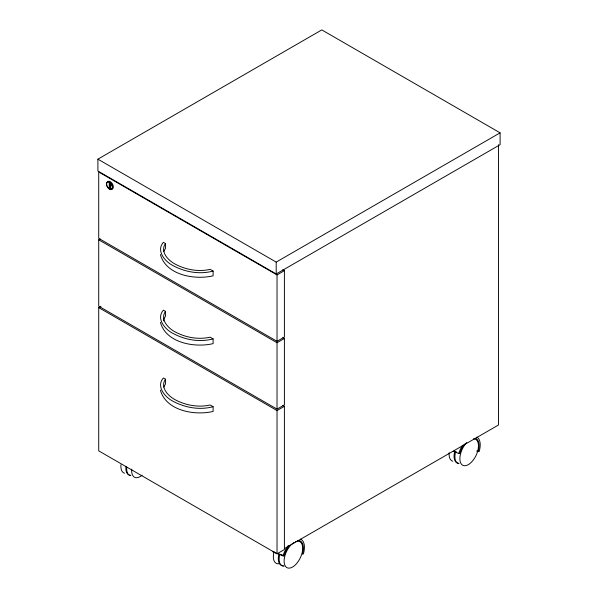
<?xml version="1.0" encoding="UTF-8"?>
<svg xmlns="http://www.w3.org/2000/svg" width="598" height="598" viewBox="0 0 598 598"><rect width="100%" height="100%" fill="white"/><g stroke="black" fill="none" stroke-linecap="round" stroke-linejoin="round"><path stroke-width="0.9" d="M163.658 321.014L163.822 319.28L165.474 316.125L165.474 311.379L163.374 310.168C155.854 318.607 164.981 329.378 172.912 333.37C185.036 339.926 199.672 342.512 213.105 338.879L213.105 343.626C194.903 347.976 165.99 343.088 160.413 322.329M213.105 271.058C199.672 274.699 185.036 272.105 172.912 265.557C164.981 261.558 155.854 250.786 163.374 242.354L165.474 243.565C159.823 251.466 168.001 260.294 174.878 263.935C185.522 269.728 198.267 272.045 210.167 269.369L213.105 271.058L213.105 275.805C194.903 280.156 165.99 275.267 160.413 254.516M163.822 251.466L165.474 248.305L165.474 243.565M165.474 311.379C159.823 319.287 168.001 328.115 174.878 331.755C185.522 337.549 198.267 339.858 210.167 337.19L213.105 338.879M213.105 406.7C199.672 410.333 185.036 407.739 172.912 401.191C164.981 397.199 155.854 386.428 163.374 377.988L165.474 379.199C159.823 387.1 168.001 395.936 174.878 399.576C185.522 405.362 198.267 407.679 210.167 405.003L213.105 406.7L213.105 411.439C194.903 415.789 165.99 410.901 160.413 390.15M163.822 387.1L165.474 383.938L165.474 379.199M97.9 159.165L321.799 29.9L500.1 132.838L500.1 144.701L276.201 273.966L97.9 171.028L97.9 159.165L276.201 262.103L500.1 132.838M109.247 183.579L110.316 183.623L110.316 188.034L109.823 188.318L109.247 187.989L109.247 183.579L110.316 183.623M109.247 187.989L110.316 188.034M282.787 337.541L284.401 338.475L284.401 404.868L277.024 409.129L98.722 306.191L98.722 239.798L100.202 238.946M282.787 405.362L284.401 406.289L284.401 549.54L277.024 553.8L98.722 450.862L98.722 307.611L100.935 306.333M277.024 274.916L284.401 270.655L284.401 337.048L277.024 341.316L98.722 238.37L98.722 171.977L277.024 274.916L277.024 341.316M98.722 239.798L277.024 342.736L284.401 338.475M98.722 307.611L277.024 410.557L284.401 406.289M284.386 548.598L498.455 425.014L498.455 144.701M476.524 451.034L479.148 451.595A17.387 9.157 -63.9 0 0 476.92 437.048M289.776 545.271A15.653 8.237 -63.9 0 0 284.05 555.811L283.071 555.901L272.583 551.67M454.203 451.109L456.625 452.088M453.187 451.206L458.83 453.486L459.847 453.389A15.653 8.237 -63.9 0 1 464.564 444.045M280.858 554.503L284.087 555.804M282.787 269.72L284.401 270.655M277.024 342.736L277.024 409.129M277.024 410.557L277.024 553.8M276.201 262.103L276.201 273.966M109.74 183.287L109.823 188.318M107.618 181.867A4.358 2.519 60 0 1 112.469 183.93A4.358 2.519 60 0 1 111.826 189.155M458.786 453.486A17.387 9.157 -63.9 0 1 462.546 445.271M475.485 438.289A15.653 8.237 -63.9 0 1 478.116 451.692M473.437 438.812A14.494 7.587 -64.2 0 1 475.926 455.713A14.494 7.587 -64.2 0 1 461.185 463.854A14.494 7.587 -64.2 0 1 466.769 442.498M458.561 463.637A14.494 7.587 -64.2 0 1 455.624 451.722M459.085 463.315A14.494 7.587 -64.2 0 1 454.779 451.236M452.753 461.215A14.494 7.587 -64.2 0 1 449.188 452.731M300.443 539.119A17.387 9.157 -63.9 0 1 303.365 554.01L302.371 554.107A15.653 8.237 -63.9 0 0 297.498 540.428M283.026 555.901A17.387 9.157 -63.9 0 1 288.303 545.511M295.405 541.758A14.494 7.587 -64.2 0 1 300.57 557.276A14.494 7.587 -64.2 0 1 284.872 565.274A14.494 7.587 -64.2 0 1 294.007 542.468M284.162 566.216A14.494 7.587 -64.2 0 1 279.857 554.137M279.094 563.72A14.494 7.587 -64.2 0 1 274.056 551.715M283.325 565.73A14.494 7.587 -64.2 0 1 279.019 553.651M142.137 475.171A14.494 7.587 -64.2 0 1 131.724 469.086M130.327 475.642A14.494 7.587 -64.2 0 1 126.754 467.15M130.857 475.313A14.494 7.587 -64.2 0 1 125.916 466.664M124.526 473.22A14.494 7.587 -64.2 0 1 120.953 464.728M106.384 183.885A4.358 2.519 60 0 0 111.004 189.633A4.358 2.519 60 0 0 111.004 183.466A4.358 2.519 60 0 0 106.384 183.885M106.631 184.094A4.007 2.317 60 0 0 110.936 189.304A4.007 2.317 60 0 0 110.832 183.579A4.007 2.317 60 0 0 106.631 184.094"/></g></svg>
